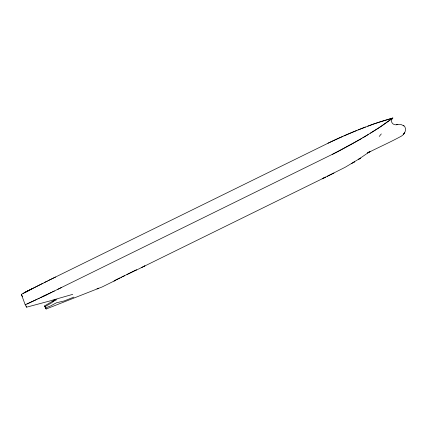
<?xml version="1.0" encoding="UTF-8"?>
<svg xmlns="http://www.w3.org/2000/svg" width="427" height="427" viewBox="0 0 427 427"><rect width="100%" height="100%" fill="white"/><g stroke="black" fill="none" stroke-linecap="round" stroke-linejoin="round"><path stroke-width="0.64" d="M343.948 135.839L347.327 134.366A126.862 24.857 -26.4 0 1 352.542 132.156L373.545 123.985L392.856 117.991C389.216 121.578 393.443 126.312 397.905 124.428L396.352 124.668L400.723 124.412L404.049 125.874L403.211 125.287C407.582 127.774 405.223 133.881 401.668 135.967C390.54 142.111 378.829 147.203 367.514 153.005L369.894 151.532L358.547 159.335M379.213 136.453L381.311 133.913M368.133 152.754L369.995 151.27M392.045 118.615L392.424 118.156L380.276 121.732L367.759 126.157M392.856 117.991L378.818 127.897L362.801 137.82M391.874 118.743L381.818 125.906L370.38 133.251M52.761 301.403L54.122 300.421M358.963 159.095L360.452 158.113L345.256 167.224L327.274 176.298M353.198 162.639L354.762 161.673L351.624 163.589M368.266 134.553L356.075 141.705A126.867 24.862 -26.4 0 1 351.079 144.507L342.854 148.98A136.747 26.794 -26.4 0 1 337.709 151.692L52.452 291.929M113.945 281.105L115.53 280.336L102.096 286.976L46.127 309.009L44.605 305.903L52.526 301.222M361.482 138.594L332.163 154.531M44.942 306.65L51.165 303.111L55.553 299.957L56.828 299.807M21.366 294.374L32.532 288.519L24.835 292.495L28.71 290.483M22.994 293.461L28.001 290.851A178.224 34.923 -26.4 0 1 32.938 288.316L42.924 283.256M32.564 288.556L47.429 281.057M44.686 282.375L55.585 277.027M333.946 173.02L136.501 270.045M48.256 280.592L333.572 140.51A136.715 26.789 -26.4 0 1 338.835 138.113L356.833 130.432M141.545 267.558L144.929 265.877L143.21 266.726M61.317 287.595L57.832 289.303M125.148 275.415L126.232 274.887M54.341 291.011L42.599 296.674M327.973 143.2L342.705 136.437M51.603 292.34L43.453 296.263M46.756 294.683L25.22 304.793L26.581 307.189L53.049 300.096M43.645 296.178L40.319 297.758M37.976 298.868L39.343 298.222M26.901 304.024L31.998 301.67A178.256 34.929 -26.4 0 0 37.01 299.327M73.882 297.112L64.151 300.955L56.407 302.791L50.525 305.978L45.556 307.915M358.104 129.867L365.464 126.974M98.717 288.204L96.998 288.849L98.685 288.214M72.761 294.336L52.916 300.032L55.553 299.957L54.768 299.466M44.605 305.903L46.127 309.009M22.439 296.632L21.35 294.331L25.22 304.793M26.191 306.058L26.581 307.189M404.529 132.904L403.339 134.484L404.545 132.936M325.518 177.146L322.209 178.78L325.518 177.146M117.078 279.381L115.541 280.133L120.286 277.806L117.078 279.381M136.389 269.891L126.776 274.62L136.389 269.891M121.903 277.006L120.825 277.539L121.908 277.011M124.609 275.677L122.448 276.739L124.609 275.682"/></g></svg>
